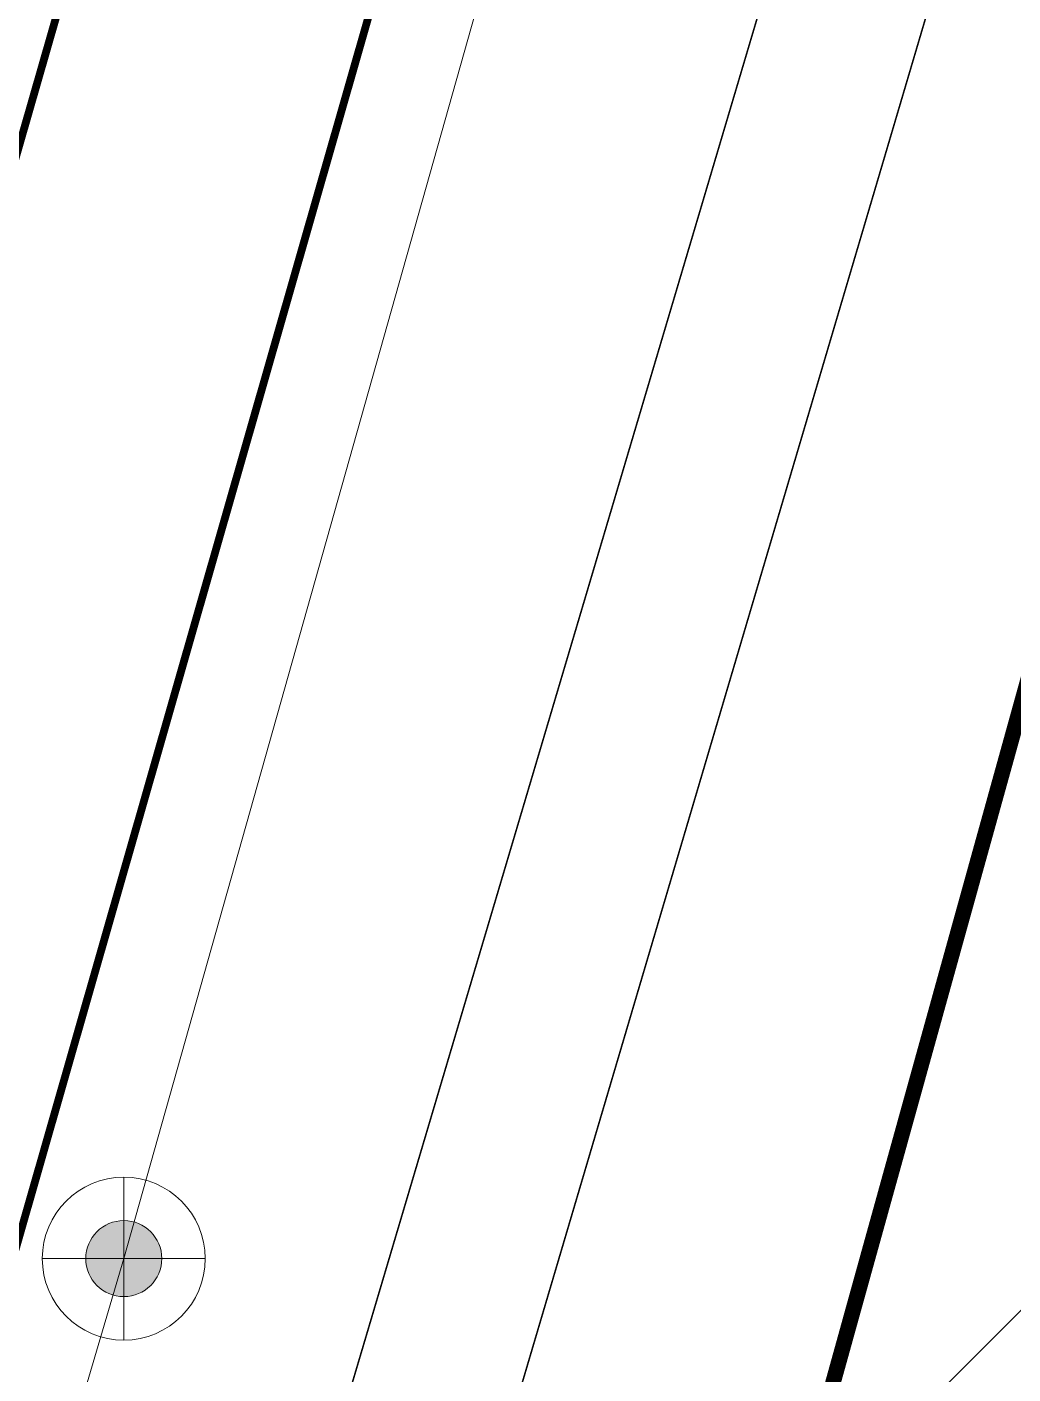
# Model space of a CAD drawing. Header units: inches. Extents: x 350994 to 353538, y 1581369 to 1583842.
# Drawn here: x 351436.07 to 351448.77, y 1583440.2 to 1583457.56 of the extents above; entities that cross this region are included whole.
import ezdxf

# ---------------------------------------------------------------- set-up
doc = ezdxf.new("R2010")
doc.units = ezdxf.units.IN
doc.header["$MEASUREMENT"] = 0
doc.linetypes.add('1', pattern=[0])
doc.linetypes.add('DASHDOTX2', pattern=[2, 1, -0.5, 0, -0.5])
for name, color, linetype in [('CULVERT', 255, '1'), ('EP TF', 5, 'Continuous'), ('FOREST', 96, 'Continuous'), ("ROAD'S", 1, '1')]:
    doc.layers.add(name, color=color, linetype=linetype)
doc.styles.get("Standard").update_dxf_attribs({"font": 'arial.ttf'})
doc.linetypes.add('SILT_FENCE', pattern='A,0.5,-0.2,["EP",Standard,S=0.1,R=0,X=-0.1,Y=-0.05],-0.2', length=0.9)

# ---------------------------------------------------------------- blocks, each defined once
blk = doc.blocks.new('EP1')
at = {"layer": 'EP TF', "lineweight": 5}
h = blk.add_hatch(color=252, dxfattribs=at)
edge = h.paths.add_edge_path()
edge.add_arc((351339.771, 1583222.914), 0.49, 0, 360)
at = {"layer": 'EP TF', "color": 252, "lineweight": 5}
for points in [[(351339.771, 1583223.964), (351339.771, 1583221.864)], [(351338.721, 1583222.914), (351340.821, 1583222.914)]]:
    blk.add_lwpolyline(points, dxfattribs=at)
for radius in [1.05, 0.49]:
    blk.add_circle((351339.771, 1583222.914), radius, dxfattribs=at)

msp = doc.modelspace()

# ---------------------------------------------------------------- hatches: boundary and pattern name
at = {"layer": 'FOREST', "lineweight": 5}
h = msp.add_hatch(dxfattribs=at)
h.set_pattern_fill('ANSI31', color=96, scale=50, style=0)
h.paths.add_polyline_path([(351604.927, 1583347.98), (351663.004, 1583522.95), (351611.878, 1583545.359), (351490.292, 1583598.085), (351436.57, 1583404.465), (351529.745, 1583373.171)])
h.paths.add_polyline_path([(351517.509, 1583480.14), (351575.366, 1583480.14), (351575.366, 1583465.14), (351517.509, 1583465.14)], flags=24)

# ---------------------------------------------------------------- linework, layer by layer
at = {"layer": 'CULVERT', "color": 250, "linetype": 'DASHDOTX2', "lineweight": 5, "ltscale": 2, "const_width": 0.02, "elevation": 91.06}
msp.add_lwpolyline([(351499.618, 1583640.169), (351430.103, 1583405.855)], dxfattribs=at)
at = {"layer": 'CULVERT', "color": 250, "linetype": 'DASHDOTX2', "lineweight": 5, "ltscale": 2, "const_width": 0.02}
msp.add_lwpolyline([(351432.137, 1583405.198), (351501.313, 1583639.25)], dxfattribs=at)
at = {"layer": 'EP TF', "color": 252, "linetype": 'SILT_FENCE', "lineweight": 5, "ltscale": 6, "elevation": 98.457}
msp.add_lwpolyline([(351427.743, 1583409.247), (351437.315, 1583441.687), (351446.572, 1583474.494), (351456.325, 1583508.765), (351465.423, 1583540.536), (351484.244, 1583606.441), (351484.244, 1583606.441), (351496.869, 1583648.638)], dxfattribs=at)
at = {"layer": 'FOREST', "color": 96, "lineweight": 5, "const_width": 0.2, "elevation": 94.732}
msp.add_lwpolyline([(351604.927, 1583347.98), (351663.004, 1583522.95), (351611.878, 1583545.359), (351490.292, 1583598.085), (351436.57, 1583404.465), (351529.745, 1583373.171), (351604.927, 1583347.98)], dxfattribs=at)
at = {"layer": "ROAD'S", "lineweight": 5, "const_width": 0.1}
msp.add_lwpolyline([(351407.712, 1583771.956), (351410.312, 1583760.715), (351413.783, 1583755.262), (351418.763, 1583751.537), (351442.467, 1583741.714), (351471.404, 1583728.335), (351502.68, 1583710.36), (351506.007, 1583706.359), (351506.007, 1583702.901), (351506.007, 1583702.901), (351506.007, 1583702.901), (351478.923, 1583606.277), (351449.656, 1583503.707), (351424.224, 1583415.141), (351424.224, 1583415.141), (351421.552, 1583405.513)], dxfattribs=at)
msp.add_lwpolyline([(351493.628, 1583641.759), (351482.419, 1583604.878), (351453.336, 1583502.652), (351427.872, 1583413.69), (351425.474, 1583406.168), (351428.205, 1583404.001), (351429.519, 1583403.242), (351451.062, 1583395.474), (351528.805, 1583369.389), (351608.336, 1583343.146), (351610.303, 1583342.984), (351612.716, 1583343.499), (351612.789, 1583343.767), (351619.489, 1583361.814), (351656.418, 1583471.89), (351678.861, 1583542.98), (351678.861, 1583542.98), (351631.507, 1583568.484), (351540.827, 1583618.553), (351496.133, 1583642.258, 0.356236)], format="xyb", close=True, dxfattribs=at)

# ---------------------------------------------------------------- block references
at = {"layer": 'EP TF', "color": 1, "lineweight": 5}
msp.add_blockref('EP1', (97.543, 218.773, 98.457), dxfattribs=at)

doc.saveas('drawing.dxf')
